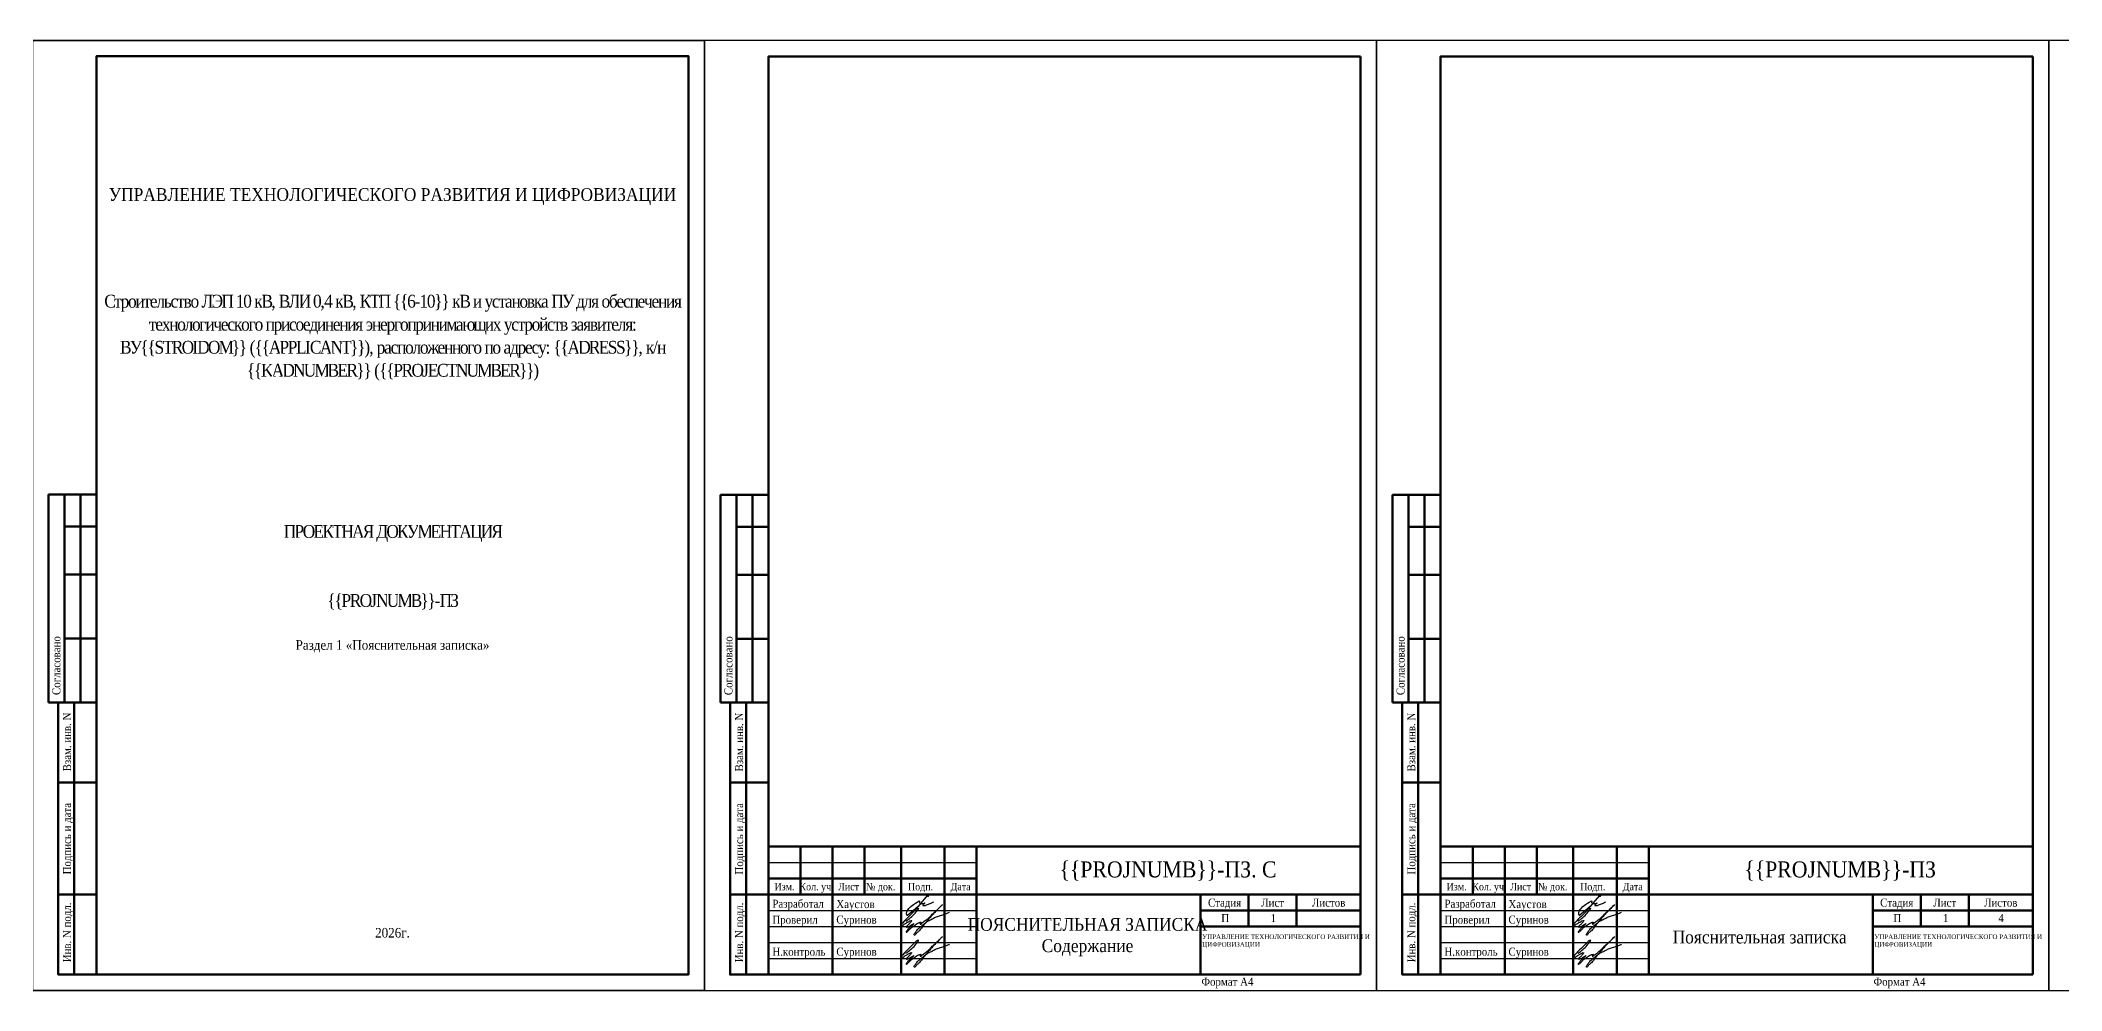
# Model space of a CAD drawing. Header units: millimetres. Extents: x 2157 to 10678, y 3463 to 3913.
# Drawn here: x 2790 to 3421, y 3616 to 3913 of the extents above; entities that cross this region are included whole.
import ezdxf
from ezdxf.enums import TextEntityAlignment as Align

# ---------------------------------------------------------------- set-up
doc = ezdxf.new("R2010")
doc.units = ezdxf.units.MM
doc.layers.add('П', color=7, linetype='Continuous')
doc.layers.add('Чертеж', color=7, linetype='Continuous')
doc.styles.add('Simplex8', font='Times New Roman.ttf', dxfattribs={"height": 3.5})
doc.styles.add('стиль1', font='Times New Roman.ttf', dxfattribs={"width": 0.9})
doc.styles.add('стиль2', font='Times New Roman.ttf', dxfattribs={"width": 0.9, "height": 2.5})

# ---------------------------------------------------------------- blocks, each defined once
blk = doc.blocks.new('Штамп б')
at = {"lineweight": 70}
for points in [[(20, 0), (8, 0), (8, 85), (20, 85)], [(13, 0), (13, 85)], [(8, 60), (20, 60)], [(8, 25), (20, 25)]]:
    blk.add_lwpolyline(points, dxfattribs=at)
at = {"lineweight": 25, "style": 'Simplex8', "width": 0.9}
for s, p in [('Взам. инв. N', (12.06, 63.49)), ('Подпись и дата', (12.06, 31.28)), ('Инв. N подл.', (12.06, 3.82))]:
    blk.add_text(s, height=2.5, rotation=90, dxfattribs=at).set_placement(p)
blk = doc.blocks.new('1')
at = {"lineweight": 30}
for p, q in [((630, 297), (420, 297)), ((420, 297), (420, 0)), ((630, 0), (630, 297)), ((420, 0), (630, 0))]:
    blk.add_line(p, q, dxfattribs=at)
blk = doc.blocks.new('A$C5B0935FB')
at = {"lineweight": 70}
for p, q in [((20, 65), (5, 65)), ((5, 0), (5, 65)), ((10, 55), (10, 65)), ((15, 0), (15, 65)), ((20, 0), (20, 65)), ((10, 40), (10, 55)), ((10, 55), (20, 55)), ((10, 20), (10, 40)), ((10, 40), (20, 40)), ((10, 0), (10, 20)), ((10, 20), (20, 20)), ((10, 0), (5, 0)), ((15, 0), (10, 0)), ((20, 0), (15, 0)), ((15, 0), (15, 0))]:
    blk.add_line(p, q, dxfattribs=at)
at = {"lineweight": 25, "style": 'стиль1', "width": 0.9}
blk.add_text('Согласовано', height=2.5, rotation=90, dxfattribs=at).set_placement((8.72, 2.35))
blk = doc.blocks.new('A$C7F1F469D')
at = {"color": 5, "lineweight": 25}
blk.add_spline([(-0.1, 1.78), (1.34, 2.93), (2.75, 4.33), (3.55, 5.31), (3.81, 5.64), (3.86, 5.8), (3.66, 5.81), (3.25, 5.7), (2.89, 5.36), (-1.09, 1.26), (-1.29, 0.98), (-1.47, 0.67), (-1.59, 0.28), (-1.54, 0.16), (-0.98, 0.55), (-0.42, 1.01), (0.34, 1.44), (1.08, 1.86), (1.69, 1.97), (1.62, 1.83), (1.26, 1.37), (0.56, 0.61), (0.16, 0.22), (0, 0), (0.24, -0.04), (0.82, 0.16), (1.44, 0.58), (2.18, 0.95), (2.33, 1.04), (1.93, 0.58), (1.28, 0.02), (0.64, -0.58), (0.1, -1.31), (-0.06, -1.68), (0.13, -1.59), (0.39, -1.41), (1.23, -0.56), (1.62, -0.16), (2.27, 0.27), (2.82, 0.65), (3.41, 1.04), (3.83, 1.25), (4.1, 1.35), (4.33, 1.44), (4.56, 1.45), (4.6, 1.35), (4.48, 1.19), (4.35, 0.92), (4.39, 0.82), (4.59, 0.91), (5.09, 1.34), (6.19, 2.18), (7.41, 3.21), (8.36, 4.22), (9.62, 5.31), (10.99, 6.68), (11.27, 6.98), (9.83, 5.51), (8.6, 4.26), (7.7, 3.28), (7.2, 2.7), (6.74, 2.12), (6.16, 1.41), (5.49, 0.62), (4.74, -0.34), (3.92, -1.29), (3.19, -1.94), (2.91, -2.31), (2.67, -2.58), (2.52, -2.55), (2.49, -2.26), (2.69, -1.9), (3.27, -1.11), (3.8, -0.52), (4.48, 0.07), (5.33, 0.79), (5.97, 1.29), (6.7, 1.77), (7.56, 2.21), (8.83, 2.91), (10.02, 3.35), (11.36, 3.83), (12.55, 4.24), (13.47, 4.57)], degree=3, dxfattribs=at)
blk = doc.blocks.new('Штамп фамилии')
at = {"layer": 'Чертеж', "color": 5, "lineweight": -2}
blk.add_lwpolyline([(47.56, 0.85), (47.63, 0.98), (47.71, 1.12), (47.75, 1.2), (47.79, 1.26), (47.82, 1.32), (47.85, 1.37), (47.85, 1.41), (47.85, 1.5), (47.83, 1.56), (47.8, 1.58), (47.75, 1.59), (47.69, 1.59), (47.65, 1.58), (47.6, 1.56), (47.53, 1.53), (47.47, 1.48), (47.41, 1.42), (47.34, 1.32), (45.35, -1.11), (44.5, -2.12), (43.04, -3.43), (41.29, -4.9), (41.18, -4.96), (41.1, -4.94), (41.06, -4.9), (41.02, -4.83), (40.95, -4.71), (40.89, -4.56), (40.88, -4.4), (40.88, -4.26), (40.91, -4.09), (40.95, -3.94), (40.99, -3.84), (41.05, -3.64), (41.14, -3.44), (41.38, -3.09), (41.64, -2.76), (42.23, -2.17), (42.59, -1.81), (43.05, -1.48), (43.63, -1.13), (44.19, -0.77), (44.85, -0.41), (44.92, -0.44), (44.94, -0.46), (44.95, -0.51), (44.89, -0.87), (44.97, -1.02), (45.03, -1.1), (45.09, -1.13), (45.19, -1.2), (45.35, -1.22), (45.55, -1.22), (46.39, -1.16), (46.48, -1.08), (46.54, -1.05), (46.56, -1.07), (46.57, -1.09), (46.56, -1.13), (46.54, -1.15), (46.53, -1.18), (46.48, -1.21), (46.37, -1.3), (46.01, -1.59), (45.97, -1.66), (45.96, -1.7), (45.96, -1.78), (45.99, -1.81), (46.12, -1.82), (46.26, -1.81), (46.68, -1.81), (46.77, -1.8), (46.92, -1.76), (47.12, -1.67), (48.59, -1.09), (48.75, -0.97), (48.9, -0.86), (49.05, -0.79), (49.15, -0.75), (49.3, -0.69)], dxfattribs=at)
at = {"layer": 'Чертеж', "color": 67, "lineweight": -2, "true_color": 0x727430}
for p in [(40.81, -8.53), (40.81, -18.55)]:
    blk.add_blockref('A$C7F1F469D', p, dxfattribs=at)
at = {"color": 7, "char_height": 2.5, "attachment_point": 4, "style": 'стиль1'}
for s, insert, width in [(' Разработал', (-1.9, -1.68), 17), (' Проверил', (-1.9, -6.68), 17), ('Хаустов', (18.94, -1.81), 20), (' Суринов', (18.1, -6.65), 20), (' Н.контроль', (-1.9, -16.68), 17), (' Суринов', (18.1, -16.68), 20)]:
    blk.add_mtext(s, dxfattribs=dict(at, insert=insert, width=width))
blk = doc.blocks.new('A$C31D65421')
blk.add_blockref('Штамп фамилии', (2.24, 18.43))

msp = doc.modelspace()

# ---------------------------------------------------------------- linework, layer by layer
at = {"layer": 'П', "linetype": 'Continuous', "lineweight": 0}
for points in [[(2787.118, 3913.313), (2997.118, 3913.313), (2997.118, 3616.313), (2787.118, 3616.313)], [(2997.118, 3913.313), (3207.118, 3913.313), (3207.118, 3616.313), (2997.118, 3616.313)], [(3207.118, 3913.313), (3417.118, 3913.313), (3417.118, 3616.313), (3207.118, 3616.313)], [(3417.118, 3913.313), (3627.118, 3913.313), (3627.118, 3616.313), (3417.118, 3616.313)]]:
    msp.add_lwpolyline(points, close=True, dxfattribs=at)
at = {"layer": 'П', "lineweight": 35}
msp.add_lwpolyline([(2787.118, 3616.313), (2997.118, 3616.313), (2997.118, 3913.313), (2787.118, 3913.313)], close=True, dxfattribs=at)
at = {"layer": 'Чертеж', "lineweight": 30}
msp.add_line((3417.118, 3616.313), (3417.118, 3913.313), dxfattribs=at)
at = {"layer": 'Чертеж', "lineweight": 70}
for p, q in [((3202.118, 3621.313), (3202.118, 3908.313)), ((3412.118, 3621.313), (3412.118, 3908.313))]:
    msp.add_line(p, q, dxfattribs=at)
at = {"layer": 'Чертеж', "linetype": 'Continuous', "lineweight": 70}
for p, q in [((3017.118, 3661.313), (3202.118, 3661.313)), ((3027.118, 3661.313), (3027.118, 3646.313)), ((3037.118, 3661.313), (3037.118, 3621.313)), ((3047.118, 3661.313), (3047.118, 3646.313)), ((3058.509, 3661.313), (3058.509, 3621.313)), ((3072.118, 3661.313), (3072.118, 3621.313)), ((3082.118, 3621.313), (3082.118, 3661.313)), ((3227.118, 3661.313), (3412.118, 3661.313)), ((3237.118, 3661.313), (3237.118, 3646.313)), ((3247.118, 3661.313), (3247.118, 3621.313)), ((3257.118, 3661.313), (3257.118, 3646.313)), ((3268.509, 3661.313), (3268.509, 3621.313)), ((3282.118, 3661.313), (3282.118, 3621.313)), ((3292.118, 3621.313), (3292.118, 3661.313)), ((3017.118, 3651.313), (3082.118, 3651.313)), ((3227.118, 3651.313), (3292.118, 3651.313)), ((3017.118, 3646.313), (3202.118, 3646.313)), ((3152.118, 3621.313), (3152.118, 3646.313)), ((3167.118, 3646.313), (3167.118, 3636.313)), ((3182.118, 3646.313), (3182.118, 3636.313)), ((3227.118, 3646.313), (3412.118, 3646.313)), ((3362.118, 3621.313), (3362.118, 3646.313)), ((3377.118, 3646.313), (3377.118, 3636.313)), ((3392.118, 3646.313), (3392.118, 3636.313)), ((3152.118, 3641.313), (3202.118, 3641.313)), ((3362.118, 3641.313), (3412.118, 3641.313))]:
    msp.add_line(p, q, dxfattribs=at)
at = {"layer": 'Чертеж', "linetype": 'Continuous', "lineweight": 30}
for p, q in [((3017.118, 3621.313), (3017.118, 3661.313)), ((3227.118, 3621.313), (3227.118, 3661.313)), ((3017.118, 3656.313), (3082.118, 3656.313)), ((3227.118, 3656.313), (3292.118, 3656.313)), ((3017.118, 3641.313), (3082.118, 3641.313)), ((3227.118, 3641.313), (3292.118, 3641.313)), ((3017.118, 3636.313), (3082.118, 3636.313)), ((3017.118, 3631.313), (3082.118, 3631.313)), ((3227.118, 3636.313), (3292.118, 3636.313)), ((3227.118, 3631.313), (3292.118, 3631.313)), ((3017.118, 3626.313), (3082.118, 3626.313)), ((3227.118, 3626.313), (3292.118, 3626.313))]:
    msp.add_line(p, q, dxfattribs=at)
at = {"layer": 'Чертеж', "color": 7, "lineweight": 70}
for p, q in [((3152.118, 3636.313), (3202.118, 3636.313)), ((3362.118, 3636.313), (3412.118, 3636.313))]:
    msp.add_line(p, q, dxfattribs=at)
at = {"layer": 'Чертеж', "linetype": 'Continuous', "lineweight": 70, "ltscale": 100}
for p, q in [((3017.118, 3621.313), (3202.118, 3621.313)), ((3227.118, 3621.313), (3412.118, 3621.313))]:
    msp.add_line(p, q, dxfattribs=at)
at = {"layer": 'Чертеж', "lineweight": 70}
msp.add_lwpolyline([(2807.135, 3621.349), (2992.135, 3621.349), (2992.135, 3908.349), (2807.135, 3908.349)], close=True, dxfattribs=at)
for points in [[(2992.135, 3908.349), (2807.135, 3908.349), (2807.135, 3621.349)], [(3202.118, 3908.313), (3017.118, 3908.313), (3017.118, 3621.313)], [(3412.118, 3908.313), (3227.118, 3908.313), (3227.118, 3621.313)]]:
    msp.add_lwpolyline(points, dxfattribs=at)

# ---------------------------------------------------------------- block references
at = {"layer": 'П', "lineweight": 30}
for p in [(2577.118, 3616.313), (2787.118, 3616.313), (2997.118, 3616.313)]:
    msp.add_blockref('1', p, dxfattribs=at)
at = {"layer": 'Чертеж'}
for p in [(2787.135, 3706.349), (2997.118, 3706.313), (3207.118, 3706.313)]:
    msp.add_blockref('A$C5B0935FB', p, dxfattribs=at)
at = {"layer": 'Чертеж', "lineweight": 25}
for p in [(2787.135, 3621.349), (2997.118, 3621.313), (3207.118, 3621.313)]:
    msp.add_blockref('Штамп б', p, dxfattribs=at)
at = {"layer": 'Чертеж', "linetype": 'Continuous', "lineweight": 0}
for p in [(3017.118, 3626.313), (3227.118, 3626.313)]:
    msp.add_blockref('A$C31D65421', p, dxfattribs=at)

# ---------------------------------------------------------------- texts
at = {"layer": 'Чертеж', "linetype": 'Continuous', "lineweight": 25, "style": 'стиль1', "width": 0.9}
for s, height, p in [('Изм.', 2.3, (3022.118, 3648.813)), ('Кол. уч.', 2.3, (3032.118, 3648.813)), ('Лист', 2.3, (3042.118, 3648.813)), ('№ док.', 2.3, (3052.118, 3648.813)), ('Подп.', 2.3, (3064.618, 3648.813)), ('Дата', 2.3, (3077.118, 3648.813)), ('Стадия', 2.5, (3159.618, 3643.813)), ('Лист', 2.5, (3174.618, 3643.813)), ('Листов', 2.5, (3192.118, 3643.813)), ('Изм.', 2.3, (3232.118, 3648.813)), ('Кол. уч.', 2.3, (3242.343, 3648.813)), ('Лист', 2.3, (3252.118, 3648.813)), ('№ док.', 2.3, (3262.118, 3648.813)), ('Подп.', 2.3, (3274.618, 3648.813)), ('Дата', 2.3, (3287.118, 3648.813)), ('Стадия', 2.5, (3369.618, 3643.813)), ('Лист', 2.5, (3384.618, 3643.813)), ('Листов', 2.5, (3402.118, 3643.813)), ('П', 2.5, (3159.792, 3638.978)), ('1', 2.5, (3174.869, 3638.978)), ('П', 2.5, (3369.792, 3638.978)), ('1', 2.5, (3384.869, 3638.978)), ('4', 2.5, (3402.235, 3638.978))]:
    msp.add_text(s, height=height, dxfattribs=at).set_placement(p, align=Align.MIDDLE_CENTER)
at = {"layer": 'Чертеж', "lineweight": 25, "style": 'стиль1', "width": 0.9}
for p in [(3152.378, 3617.841), (3362.378, 3617.841)]:
    msp.add_text('Формат А4', height=2.5, dxfattribs=at).set_placement(p)
at = {"layer": 'Чертеж', "color": 1, "lineweight": 20, "insert": (2807.118, 3908.313), "char_height": 5, "width": 185.01678, "attachment_point": 1, "style": 'стиль1'}
msp.add_mtext('\\pxqc,t19;{\\C256;\\P\\P\\H0.36x;\\P\\P\\P\\P\\P\\H0.94444x;\\P\\H2.353x;\\P\\ptz;\\fTimes New Roman|b0|i0|c204|p16;\\H0.99998x;УПРАВЛЕНИЕ ТЕХНОЛОГИЧЕСКОГО РАЗВИТИЯ И ЦИФРОВИЗАЦИИ\\H0.75004x;\\P\\P\\P\\pt19;\\fTimes New Roman|b0|i0|c204|p18;\\H1.6667x;\\P\\P\\psm1.0792,tz;\\H0.79994x;\\T0.8;Строительство ЛЭП 10 кВ, ВЛИ 0,4 кВ, КТП \\{\\{6-10\\}\\} кВ и установка ПУ для обеспечения технологического присоединения энергопринимающих устройств заявителя: ВУ\\{\\{STROIDOM\\}\\} (\\{\\{APPLICANT\\}\\}), расположенного по адресу: \\{\\{ADRESS\\}\\}, к/н \\{\\{KADNUMBER\\}\\} (\\{\\{PROJECTNUMBER\\}\\})\\P\\ps*;\\P\\pt19;\\P\\P\\P \\P\\PПРОЕКТНАЯ ДОКУМЕНТАЦИЯ\\P\\P\\P\\{\\{PROJNUMB\\}\\}-ПЗ\\P\\P\\H0.75x;\\T1;Раздел 1 «Пояснительная записка»\\P\\H1.6668x;\\P\\pi1.9542,t1.1833;\\P\\pi0,t19;\\P\\P\\P\\P\\P\\H0.59994x;\\P\\P\\P\\P2026г.}', dxfattribs=at)
at = {"layer": 'Чертеж', "lineweight": 25, "attachment_point": 5, "style": 'стиль2'}
for s, insert, char_height, width in [('\\{\\{PROJNUMB\\}\\}-ПЗ. С', (3141.922, 3653.685), 5, 119.88502), ('\\{\\{PROJNUMB\\}\\}-ПЗ', (3351.922, 3653.685), 5, 119.88502), ('\\pxql;{\\fTimes New Roman|b0|i0|c204|p16;\\H0.8x;УПРАВЛЕНИЕ ТЕХНОЛОГИЧЕСКОГО РАЗВИТИЯ И ЦИФРОВИЗАЦИИ}', (3179.713, 3631.705), 1.8, 54.19561), ('\\pxql;{\\fTimes New Roman|b0|i0|c204|p16;\\H0.8x;УПРАВЛЕНИЕ ТЕХНОЛОГИЧЕСКОГО РАЗВИТИЯ И ЦИФРОВИЗАЦИИ}', (3389.713, 3631.705), 1.8, 54.19561)]:
    msp.add_mtext(s, dxfattribs=dict(at, insert=insert, char_height=char_height, width=width))
at = {"layer": 'Чертеж', "color": 7, "lineweight": 15, "char_height": 4, "attachment_point": 5, "style": 'стиль1'}
for s, insert, width in [('{\\W0.9;ПОЯСНИТЕЛЬНАЯ ЗАПИСКА \\PСодержание}', (3116.778, 3633.023), 70.90542), ('{\\W0.9;Пояснительная записка}', (3326.778, 3633.023), 70)]:
    msp.add_mtext(s, dxfattribs=dict(at, insert=insert, width=width))

doc.saveas('drawing.dxf')
